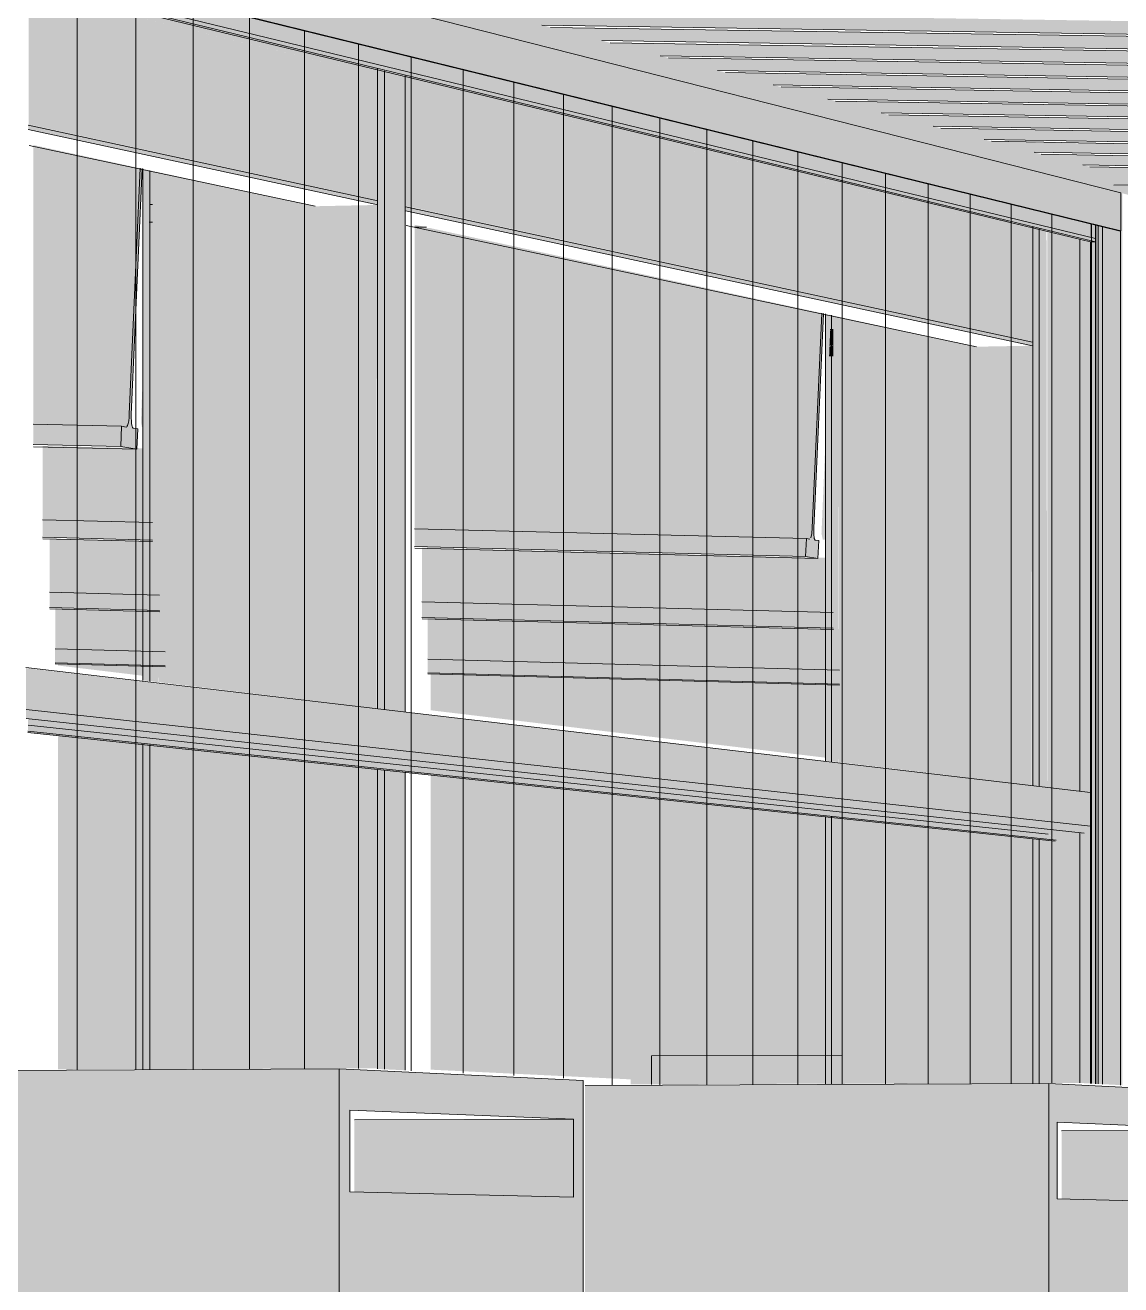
# Model space of a CAD drawing. Header units: inches. Extents: x 30681 to 92461, y -36095 to 66.
# Drawn here: x 30682.2731 to 30682.3242, y 60.0014 to 60.0601 of the extents above; entities that cross this region are included whole.
import ezdxf

# ---------------------------------------------------------------- set-up
doc = ezdxf.new("R2010")
doc.units = ezdxf.units.IN
doc.header["$MEASUREMENT"] = 0
for name, color, linetype, lineweight in [('A-CLNG', 13, 'Continuous', 13), ('A-DOOR-FRAM', 31, 'Continuous', 9), ('A-GLAZ-CURT', 52, 'Continuous', 9), ('A-GLAZ-CWMG', 51, 'Continuous', 9), ('A-WALL', 113, 'Continuous', 13), ('A-WALL-PATT', 111, 'Continuous', 13), ('E-ELEC-EQPM', 71, 'Continuous', 9), ('I-WALL', 2, 'Continuous', 13), ('L-SITE-WALL', 31, 'Continuous', 13), ('S-BEAM', 12, 'Continuous', 9), ('S-COLS', 52, 'Continuous', 9)]:
    doc.layers.add(name, color=color, linetype=linetype, lineweight=lineweight)

# ---------------------------------------------------------------- blocks, each defined once
blk = doc.blocks.new('FP_9-Entrance - Clinic')
at = {"layer": 'A-WALL-PATT', "lineweight": 9}
for p, q in [((30682.275502, 60.011394), (30682.275502, 60.062456)), ((30682.27824, 60.011408), (30682.27824, 60.061784)), ((30682.280919, 60.011421), (30682.280919, 60.061126)), ((30682.283542, 60.011434), (30682.283542, 60.060482)), ((30682.28611, 60.011446), (30682.28611, 60.059852)), ((30682.288625, 60.011459), (30682.288625, 60.059234)), ((30682.291089, 60.01135), (30682.291089, 60.05863)), ((30682.293503, 60.011235), (30682.293503, 60.058037)), ((30682.295869, 60.011122), (30682.295869, 60.057456)), ((30682.298188, 60.011012), (30682.298188, 60.056887)), ((30682.300461, 60.010686), (30682.300461, 60.056329)), ((30682.30269, 60.010696), (30682.30269, 60.055782)), ((30682.304876, 60.010706), (30682.304876, 60.055245)), ((30682.307021, 60.010716), (30682.307021, 60.054718)), ((30682.309125, 60.010725), (30682.309125, 60.054202)), ((30682.31119, 60.010735), (30682.31119, 60.053695)), ((30682.313216, 60.010744), (30682.313216, 60.053198)), ((30682.315205, 60.010753), (30682.315205, 60.052709)), ((30682.317158, 60.010762), (30682.317158, 60.05223)), ((30682.319076, 60.01077), (30682.319076, 60.051759)), ((30682.32096, 60.010779), (30682.32096, 60.051297)), ((30682.32281, 60.010751), (30682.32281, 60.050842))]:
    blk.add_line(p, q, dxfattribs=at)

msp = doc.modelspace()

# ---------------------------------------------------------------- hatches: boundary and pattern name
at = {"layer": 'A-CLNG'}
msp.add_hatch(color=256, dxfattribs=at).paths.add_polyline_path([(30682.383194, 60.037793), (30682.383194, 60.038193), (30682.381989, 60.038219), (30682.381823, 60.038262), (30682.381823, 60.039056), (30682.378477, 60.039127), (30682.378303, 60.039172), (30682.378303, 60.039708), (30682.376042, 60.039756), (30682.375862, 60.039822), (30682.375862, 60.040056), (30682.374795, 60.040078), (30682.374612, 60.040125), (30682.374612, 60.040383), (30682.373527, 60.040406), (30682.373342, 60.040454), (30682.373342, 60.040716), (30682.372239, 60.040739), (30682.37205, 60.040787), (30682.37205, 60.041371), (30682.369594, 60.041422), (30682.369402, 60.041472), (30682.369402, 60.042076), (30682.366865, 60.042127), (30682.366663, 60.042179), (30682.366663, 60.042465), (30682.365408, 60.042504), (30682.365259, 60.042542), (30682.365259, 60.042833), (30682.364039, 60.042857), (30682.36383, 60.042911), (30682.36383, 60.043208), (30682.362588, 60.043232), (30682.362376, 60.043294), (30682.362376, 60.043589), (30682.361113, 60.043613), (30682.360896, 60.043689), (30682.360896, 60.043977), (30682.35961, 60.044001), (30682.35939, 60.044091), (30682.35939, 60.044371), (30682.358081, 60.044397), (30682.357857, 60.044454), (30682.357857, 60.044773), (30682.356522, 60.044799), (30682.356296, 60.044858), (30682.356296, 60.045183), (30682.354939, 60.045208), (30682.354707, 60.045268), (30682.354707, 60.0456), (30682.353324, 60.045626), (30682.353088, 60.045687), (30682.353088, 60.046024), (30682.35168, 60.046051), (30682.351439, 60.046113), (30682.351439, 60.046457), (30682.350004, 60.046483), (30682.349759, 60.046547), (30682.349759, 60.046898), (30682.348297, 60.046925), (30682.348046, 60.046989), (30682.348046, 60.047347), (30682.346557, 60.047374), (30682.346302, 60.04744), (30682.346302, 60.047805), (30682.344783, 60.047832), (30682.344523, 60.0479), (30682.344523, 60.048272), (30682.342975, 60.0483), (30682.342709, 60.048368), (30682.342709, 60.048748), (30682.34113, 60.048776), (30682.34086, 60.048846), (30682.34086, 60.049234), (30682.33925, 60.049262), (30682.338974, 60.049333), (30682.338974, 60.04973), (30682.337331, 60.049758), (30682.337049, 60.049831), (30682.337049, 60.050235), (30682.335373, 60.050264), (30682.335086, 60.050338), (30682.335086, 60.050751), (30682.333375, 60.05078), (30682.333082, 60.050856), (30682.333082, 60.051278), (30682.331336, 60.051307), (30682.331036, 60.051384), (30682.331036, 60.051816), (30682.329254, 60.051845), (30682.328948, 60.051924), (30682.328948, 60.052365), (30682.327108, 60.052399), (30682.326815, 60.052475), (30682.326815, 60.052926), (30682.324956, 60.052955), (30682.324637, 60.053038), (30682.324637, 60.053499), (30682.322737, 60.053529), (30682.322411, 60.053613), (30682.322411, 60.054084), (30682.320469, 60.054115), (30682.320136, 60.054201), (30682.320136, 60.054683), (30682.318152, 60.054713), (30682.317811, 60.054801), (30682.317811, 60.055295), (30682.315782, 60.055326), (30682.315434, 60.055415), (30682.315434, 60.055921), (30682.313359, 60.055952), (30682.313003, 60.056044), (30682.313003, 60.056561), (30682.310877, 60.056593), (30682.310516, 60.056686), (30682.310516, 60.057216), (30682.308258, 60.05727), (30682.307972, 60.057344), (30682.307972, 60.057887), (30682.305749, 60.057918), (30682.305368, 60.058016), (30682.305368, 60.058573), (30682.303092, 60.058604), (30682.302702, 60.058705), (30682.302702, 60.059276), (30682.300372, 60.059307), (30682.299972, 60.059411), (30682.299972, 60.059996), (30682.297585, 60.060027), (30682.297175, 60.060146), (30682.297175, 60.060734), (30682.29473, 60.060765), (30682.29431, 60.060873), (30682.29431, 60.06149), (30682.291804, 60.061521), (30682.291373, 60.061632), (30682.291373, 60.062265), (30682.288804, 60.062296), (30682.288362, 60.06241), (30682.288362, 60.06306), (30682.285609, 60.063121), (30682.285274, 60.063208), (30682.285274, 60.063875), (30682.282571, 60.063906), (30682.282106, 60.064051), (30682.282106, 60.064712), (30682.279332, 60.064743), (30682.278856, 60.064866), (30682.278856, 60.065571), (30682.276008, 60.065602), (30682.275518, 60.065729), (30682.275518, 60.066454), (30682.272594, 60.066484), (30682.272091, 60.066614), (30682.272091, 60.06736), (30682.269087, 60.06739), (30682.26857, 60.067524), (30682.26857, 60.068292), (30682.265483, 60.068322), (30682.264951, 60.068459), (30682.264951, 60.069249), (30682.261981, 60.069277), (30682.261981, 60.069015), (30682.273103, 60.06615), (30682.273103, 60.065297), (30682.323858, 60.052394), (30682.323858, 60.052673), (30682.3253, 60.052705), (30682.328382, 60.051911), (30682.328382, 60.051267), (30682.368151, 60.04115), (30682.368151, 60.041351), (30682.369402, 60.041345), (30682.38239, 60.037999)], flags=0)
at = {"layer": 'A-DOOR-FRAM', "lineweight": 13}
msp.add_hatch(color=256, dxfattribs=at).paths.add_polyline_path([(30682.302291, 60.010715), (30682.311203, 60.010753), (30682.311203, 60.012082), (30682.302291, 60.01204), (30682.302291, 60.010804)], flags=0)
at = {"layer": 'A-GLAZ-CWMG'}
for points in [[(30682.324182, 60.05054), (30682.324182, 60.052305), (30682.27309, 60.065295), (30682.27309, 60.063092), (30682.321017, 60.051318)], [(30682.322804, 60.05023), (30682.322804, 60.050864), (30682.273116, 60.063067), (30682.273116, 60.062281), (30682.321539, 60.050537)], [(30682.322998, 60.050026), (30682.322998, 60.050182), (30682.273112, 60.062281), (30682.273112, 60.062088), (30682.321036, 60.050501)], [(30682.324515, 60.051443), (30682.325276, 60.051459), (30682.325276, 60.052703), (30682.323858, 60.052673), (30682.323858, 60.052392), (30682.324515, 60.052221), (30682.324515, 60.051674)], [(30682.324255, 60.010676), (30682.324255, 60.052287), (30682.324184, 60.052285), (30682.324171, 60.01068)], [(30682.323133, 60.010736), (30682.323133, 60.050784), (30682.323025, 60.05081), (30682.323025, 60.010741)], [(30682.324176, 60.01068), (30682.324176, 60.050541), (30682.324098, 60.050541), (30682.323133, 60.050784), (30682.323133, 60.010736)]]:
    msp.add_hatch(color=256, dxfattribs=at).paths.add_polyline_path(points, flags=0)
h = msp.add_hatch(color=256, dxfattribs=at)
h.paths.add_polyline_path([(30682.323133, 60.022989), (30682.324176, 60.022999), (30682.324176, 60.050541), (30682.324098, 60.050541), (30682.323133, 60.050784), (30682.323133, 60.02326)], flags=0)
h.paths.add_polyline_path([(30682.322768, 60.024322), (30682.322749, 60.050027), (30682.322275, 60.050144), (30682.322275, 60.024385), (30682.322733, 60.02433)], flags=0)
h = msp.add_hatch(color=256, dxfattribs=at)
h.paths.add_polyline_path([(30682.322998, 60.010742), (30682.322998, 60.050026), (30682.322762, 60.050022), (30682.322762, 60.010755)], flags=0)
h.paths.add_polyline_path([(30682.322998, 60.050182), (30682.322998, 60.050815), (30682.322804, 60.050864), (30682.322804, 60.05023)], flags=0)
h = msp.add_hatch(color=256, dxfattribs=at)
h.paths.add_polyline_path([(30682.324176, 60.01068), (30682.324176, 60.022999), (30682.323133, 60.022962), (30682.323133, 60.010736)], flags=0)
h.paths.add_polyline_path([(30682.322768, 60.010755), (30682.322768, 60.022673), (30682.322475, 60.022441), (30682.322275, 60.022463), (30682.322275, 60.010781), (30682.322595, 60.010764)], flags=0)
at = {"layer": 'E-ELEC-EQPM'}
for points in [[(30682.287732, 59.942833), (30682.287732, 60.011433), (30682.251959, 60.01127), (30682.251959, 59.94365)], [(30682.320819, 59.946224), (30682.320819, 60.010755), (30682.299196, 60.010664), (30682.299196, 59.946682), (30682.311005, 59.946432)], [(30682.29865, 60.005459), (30682.29865, 60.009098), (30682.288438, 60.009061), (30682.288438, 60.005708), (30682.293518, 60.005584)], [(30682.32971, 60.005149), (30682.32971, 60.008582), (30682.321419, 60.008554), (30682.321419, 60.005369), (30682.328597, 60.005179)]]:
    msp.add_hatch(color=256, dxfattribs=at).paths.add_polyline_path(points, flags=0)
h = msp.add_hatch(color=256, dxfattribs=at)
h.paths.add_polyline_path([(30682.287732, 59.942833), (30682.288228, 59.94295), (30682.288228, 59.946753), (30682.29865, 59.949049), (30682.29865, 59.94541), (30682.299102, 59.945517), (30682.299102, 60.010897), (30682.287732, 60.011433), (30682.287732, 59.947791)], flags=0)
h.paths.add_polyline_path([(30682.29865, 60.005459), (30682.288228, 60.005705), (30682.288228, 60.009508), (30682.29865, 60.009098)], flags=0)
h = msp.add_hatch(color=256, dxfattribs=at)
h.paths.add_polyline_path([(30682.320819, 59.946224), (30682.321222, 59.946327), (30682.321222, 59.949905), (30682.32971, 59.951943), (30682.32971, 59.94851), (30682.33008, 59.948605), (30682.33008, 60.010279), (30682.320819, 60.010755), (30682.320819, 59.947761)], flags=0)
h.paths.add_polyline_path([(30682.32971, 60.005149), (30682.321222, 60.005367), (30682.321222, 60.008945), (30682.32971, 60.008582)], flags=0)
at = {"layer": 'I-WALL'}
h = msp.add_hatch(color=256, dxfattribs=at)
h.paths.add_polyline_path([(30682.301323, 60.010711), (30682.302292, 60.010715), (30682.302292, 60.01204), (30682.311204, 60.012082), (30682.311204, 60.023257), (30682.291999, 60.025332), (30682.291999, 60.011401), (30682.301323, 60.010948), (30682.301323, 60.010773)], flags=0)
h.paths.add_polyline_path([(30682.274615, 60.011421), (30682.279747, 60.011445), (30682.279747, 60.026655), (30682.274615, 60.02721), (30682.274615, 60.011493)], flags=0)
h.paths.add_polyline_path([(30682.311204, 60.025861), (30682.311204, 60.029346), (30682.291999, 60.029872), (30682.291999, 60.028168), (30682.308, 60.026246)], flags=0)
h.paths.add_polyline_path([(30682.279747, 60.02964), (30682.279747, 60.030208), (30682.274615, 60.030348), (30682.274615, 60.030256), (30682.278238, 60.029821)], flags=0)
at = {"layer": 'L-SITE-WALL'}
h = msp.add_hatch(color=256, dxfattribs=at)
h.paths.add_polyline_path([(30682.320749, 60.01078), (30682.322326, 60.010786), (30682.322326, 60.022466), (30682.320821, 60.022632), (30682.320821, 60.022385), (30682.321171, 60.022114), (30682.321125, 60.022062), (30682.320749, 60.022103), (30682.320749, 60.010786)], flags=0)
h.paths.add_polyline_path([(30682.322326, 60.024388), (30682.322326, 60.050149), (30682.320749, 60.050539), (30682.320749, 60.024577), (30682.321551, 60.024481)], flags=0)
at = {"layer": 'S-BEAM'}
for points in [[(30682.345968, 60.059387), (30682.346202, 60.064577), (30682.344246, 60.064603), (30682.34404, 60.060028), (30682.297175, 60.060734), (30682.297175, 60.060133), (30682.344277, 60.059413)], [(30682.34822, 60.05866), (30682.348452, 60.063786), (30682.346544, 60.063812), (30682.34634, 60.059285), (30682.299972, 60.059996), (30682.299972, 60.059411), (30682.346815, 60.058681)], [(30682.350419, 60.05795), (30682.350647, 60.063014), (30682.348786, 60.06304), (30682.348584, 60.05856), (30682.302702, 60.059276), (30682.302702, 60.058705), (30682.348815, 60.057975)], [(30682.352564, 60.057257), (30682.35279, 60.062261), (30682.350974, 60.062286), (30682.350773, 60.057853), (30682.305368, 60.058573), (30682.305368, 60.058016), (30682.351002, 60.057282)], [(30682.354659, 60.056581), (30682.354883, 60.061525), (30682.353109, 60.061551), (30682.352911, 60.057162), (30682.307972, 60.057865), (30682.307972, 60.057344), (30682.353136, 60.056606)], [(30682.356705, 60.05592), (30682.356926, 60.060807), (30682.355194, 60.060832), (30682.354998, 60.056488), (30682.310516, 60.057216), (30682.310516, 60.056686), (30682.355221, 60.055945)], [(30682.358704, 60.055275), (30682.358922, 60.060105), (30682.35723, 60.06013), (30682.357036, 60.05583), (30682.313003, 60.056561), (30682.313003, 60.056044), (30682.357257, 60.055299)], [(30682.360657, 60.054645), (30682.360873, 60.059419), (30682.35922, 60.059445), (30682.359027, 60.055187), (30682.315434, 60.055921), (30682.315434, 60.055415), (30682.359245, 60.054669)], [(30682.362566, 60.054028), (30682.36278, 60.058749), (30682.361164, 60.058774), (30682.360973, 60.054558), (30682.317811, 60.05529), (30682.317811, 60.054801), (30682.361189, 60.054052)], [(30682.364432, 60.053426), (30682.364644, 60.058094), (30682.363064, 60.058119), (30682.362875, 60.053943), (30682.320136, 60.054659), (30682.320136, 60.054201), (30682.363089, 60.053449)], [(30682.366258, 60.052836), (30682.366467, 60.057453), (30682.364922, 60.057478), (30682.364735, 60.053343), (30682.322411, 60.054084), (30682.322411, 60.053613), (30682.364946, 60.05286)], [(30682.277938, 60.041985), (30682.278442, 60.053457), (30682.273464, 60.054538), (30682.273464, 60.042086), (30682.277887, 60.041986)], [(30682.278294, 60.040351), (30682.278336, 60.041295), (30682.27809, 60.041357), (30682.278046, 60.041526), (30682.278033, 60.041969), (30682.278536, 60.053437), (30682.278442, 60.053457), (30682.27791, 60.041677), (30682.277829, 60.0414), (30682.277799, 60.041384), (30682.27758, 60.041419), (30682.277538, 60.040472)], [(30682.310056, 60.035257), (30682.310092, 60.036083), (30682.309926, 60.03611), (30682.309887, 60.036189), (30682.309865, 60.036665), (30682.31031, 60.046683), (30682.310238, 60.046698), (30682.309769, 60.036408), (30682.309683, 60.03615), (30682.309516, 60.036177), (30682.309479, 60.03535)], [(30682.310773, 60.045201), (30682.310773, 60.045929), (30682.310631, 60.045932), (30682.310598, 60.045204), (30682.31073, 60.045202)], [(30682.310776, 60.044683), (30682.310775, 60.045174), (30682.310598, 60.045149), (30682.310578, 60.044688), (30682.310733, 60.044684)], [(30682.277799, 60.041384), (30682.277829, 60.0414), (30682.277886, 60.041552), (30682.277938, 60.041985), (30682.273464, 60.042086), (30682.273463, 60.041514), (30682.277702, 60.0414)], [(30682.277538, 60.040472), (30682.27758, 60.041419), (30682.27346, 60.041514), (30682.27346, 60.040567), (30682.277071, 60.040483)], [(30682.322766, 60.024226), (30682.322746, 60.024326), (30682.322727, 60.024331), (30682.273122, 60.030138), (30682.273121, 60.030032), (30682.322523, 60.024254)], [(30682.322766, 60.022754), (30682.322766, 60.024226), (30682.273121, 60.030032), (30682.273121, 60.028208), (30682.321044, 60.022943)], [(30682.322475, 60.022441), (30682.322768, 60.022673), (30682.322766, 60.022754), (30682.273121, 60.028208), (30682.273128, 60.02778), (30682.322139, 60.022478)], [(30682.320821, 60.022385), (30682.320821, 60.022632), (30682.273216, 60.027785), (30682.273216, 60.027481), (30682.31227, 60.0233)], [(30682.321171, 60.022114), (30682.320796, 60.022388), (30682.273216, 60.027481), (30682.27321, 60.027195), (30682.321124, 60.022119)], [(30682.321125, 60.022062), (30682.321171, 60.022114), (30682.27321, 60.027195), (30682.27321, 60.027125), (30682.320747, 60.022102)]]:
    msp.add_hatch(color=256, dxfattribs=at).paths.add_polyline_path(points, flags=0)
h = msp.add_hatch(color=256, dxfattribs=at)
h.paths.add_polyline_path([(30682.318837, 60.050761), (30682.318885, 60.050928), (30682.318933, 60.050988), (30682.290834, 60.057778), (30682.290836, 60.057495), (30682.316731, 60.051268)], flags=0)
h.paths.add_polyline_path([(30682.28817, 60.058136), (30682.288224, 60.058327), (30682.288279, 60.058396), (30682.273249, 60.062028), (30682.27325, 60.061724), (30682.285754, 60.058718)], flags=0)
h = msp.add_hatch(color=256, dxfattribs=at)
h.paths.add_polyline_path([(30682.318837, 60.045651), (30682.318837, 60.050761), (30682.290836, 60.057495), (30682.290836, 60.051707), (30682.317919, 60.045849)], flags=0)
h.paths.add_polyline_path([(30682.28817, 60.052283), (30682.28817, 60.058136), (30682.27325, 60.061724), (30682.27325, 60.05551), (30682.28785, 60.052353)], flags=0)
h = msp.add_hatch(color=256, dxfattribs=at)
h.paths.add_polyline_path([(30682.320092, 60.045172), (30682.320081, 60.045339), (30682.290815, 60.051663), (30682.290815, 60.051475), (30682.320081, 60.045175)], flags=0)
h.paths.add_polyline_path([(30682.289525, 60.051753), (30682.289525, 60.051942), (30682.273229, 60.055463), (30682.273229, 60.055261), (30682.286758, 60.052349)], flags=0)
h = msp.add_hatch(color=256, dxfattribs=at)
h.paths.add_polyline_path([(30682.318842, 60.045613), (30682.318837, 60.045651), (30682.290836, 60.051699), (30682.290836, 60.051666), (30682.31775, 60.045849)], flags=0)
h.paths.add_polyline_path([(30682.288176, 60.05224), (30682.28817, 60.052283), (30682.27325, 60.055505), (30682.27325, 60.055466), (30682.287657, 60.052352)], flags=0)
h = msp.add_hatch(color=256, dxfattribs=at)
h.paths.add_polyline_path([(30682.291805, 60.0507), (30682.291244, 60.050822), (30682.291244, 60.050711)], flags=0)
h.paths.add_polyline_path([(30682.279015, 60.050944), (30682.279015, 60.051763), (30682.278894, 60.051765), (30682.278858, 60.050947)], flags=0)
h = msp.add_hatch(color=256, dxfattribs=at)
h.paths.add_polyline_path([(30682.294794, 60.050052), (30682.291984, 60.050662), (30682.291246, 60.050676), (30682.291248, 60.050121)], flags=0)
h.paths.add_polyline_path([(30682.279019, 60.050357), (30682.279018, 60.05091), (30682.278857, 60.050881), (30682.278836, 60.05036)], flags=0)
h = msp.add_hatch(color=256, dxfattribs=at)
h.paths.add_polyline_path([(30682.309793, 60.036677), (30682.310238, 60.046698), (30682.294794, 60.050052), (30682.291248, 60.050121), (30682.291248, 60.037131), (30682.309749, 60.036678)], flags=0)
h.paths.add_polyline_path([(30682.279019, 60.037431), (30682.279019, 60.050357), (30682.278835, 60.050354), (30682.27848, 60.041592), (30682.278525, 60.041397), (30682.278552, 60.041371), (30682.278768, 60.041335), (30682.278726, 60.040389), (30682.273897, 60.040501), (30682.273897, 60.037557), (30682.277512, 60.037468)], flags=0)
h = msp.add_hatch(color=256, dxfattribs=at)
h.paths.add_polyline_path([(30682.310776, 60.033175), (30682.310776, 60.044683), (30682.310577, 60.044665), (30682.310223, 60.036413), (30682.310283, 60.036136), (30682.310447, 60.036109), (30682.31041, 60.035283), (30682.291591, 60.035754), (30682.291591, 60.033671), (30682.310725, 60.033176)], flags=0)
h.paths.add_polyline_path([(30682.279351, 60.033988), (30682.279351, 60.036061), (30682.274224, 60.036179), (30682.274224, 60.034121), (30682.277843, 60.034027)], flags=0)
h = msp.add_hatch(color=256, dxfattribs=at)
h.paths.add_polyline_path([(30682.309683, 60.03615), (30682.309729, 60.036215), (30682.309793, 60.036677), (30682.291248, 60.037131), (30682.291247, 60.036629), (30682.309519, 60.036178)], flags=0)
h.paths.add_polyline_path([(30682.279018, 60.036931), (30682.279019, 60.037431), (30682.273897, 60.037557), (30682.273896, 60.037058), (30682.277511, 60.036968)], flags=0)
h = msp.add_hatch(color=256, dxfattribs=at)
h.paths.add_polyline_path([(30682.309479, 60.03535), (30682.309516, 60.036177), (30682.291244, 60.036629), (30682.291244, 60.035806), (30682.308038, 60.035386)], flags=0)
h.paths.add_polyline_path([(30682.279015, 60.036112), (30682.279015, 60.036931), (30682.273893, 60.037058), (30682.273893, 60.036241), (30682.277509, 60.03615)], flags=0)
h = msp.add_hatch(color=256, dxfattribs=at)
h.paths.add_polyline_path([(30682.310773, 60.031997), (30682.310773, 60.032726), (30682.291588, 60.033226), (30682.291588, 60.032502), (30682.308396, 60.032059)], flags=0)
h.paths.add_polyline_path([(30682.279349, 60.032825), (30682.279349, 60.033545), (30682.274222, 60.033678), (30682.274222, 60.03296), (30682.277841, 60.032865)], flags=0)
h = msp.add_hatch(color=256, dxfattribs=at)
h.paths.add_polyline_path([(30682.310775, 60.032726), (30682.310776, 60.033175), (30682.291591, 60.033671), (30682.29159, 60.033226), (30682.308814, 60.032777)], flags=0)
h.paths.add_polyline_path([(30682.27935, 60.033545), (30682.279351, 60.033988), (30682.274224, 60.034121), (30682.274224, 60.033678), (30682.277843, 60.033584)], flags=0)
h = msp.add_hatch(color=256, dxfattribs=at)
h.paths.add_polyline_path([(30682.311058, 60.030439), (30682.311058, 60.031955), (30682.29186, 60.032461), (30682.29186, 60.030957), (30682.30868, 60.030503)], flags=0)
h.paths.add_polyline_path([(30682.279612, 60.031287), (30682.279612, 60.032784), (30682.274482, 60.032919), (30682.274482, 60.031425), (30682.278127, 60.031327)], flags=0)
h = msp.add_hatch(color=256, dxfattribs=at)
h.paths.add_polyline_path([(30682.311057, 60.030036), (30682.311058, 60.030439), (30682.29186, 60.030957), (30682.291859, 60.030556), (30682.308679, 60.0301)], flags=0)
h.paths.add_polyline_path([(30682.279611, 60.030889), (30682.279612, 60.031287), (30682.274482, 60.031425), (30682.274481, 60.031028), (30682.278103, 60.03093)], flags=0)
h = msp.add_hatch(color=256, dxfattribs=at)
h.paths.add_polyline_path([(30682.311056, 60.029385), (30682.311056, 60.030036), (30682.291858, 60.030556), (30682.291858, 60.029911), (30682.308677, 60.02945)], flags=0)
h.paths.add_polyline_path([(30682.27961, 60.030246), (30682.27961, 60.030888), (30682.27448, 60.031028), (30682.27448, 60.030387), (30682.278101, 60.030288)], flags=0)
at = {"layer": 'S-COLS'}
h = msp.add_hatch(color=256, dxfattribs=at)
h.paths.add_polyline_path([(30682.279885, 60.011421), (30682.289473, 60.011463), (30682.289473, 60.02541), (30682.279885, 60.026446), (30682.279885, 60.011463)], flags=0)
h.paths.add_polyline_path([(30682.289473, 60.028255), (30682.289473, 60.051743), (30682.286607, 60.051683), (30682.279885, 60.053144), (30682.279885, 60.029407), (30682.285789, 60.028697)], flags=0)
h.paths.add_polyline_path([(30682.289473, 60.051954), (30682.289473, 60.058101), (30682.288279, 60.058396), (30682.28817, 60.05826), (30682.28817, 60.052242)], flags=0)
h = msp.add_hatch(color=256, dxfattribs=at)
h.paths.add_polyline_path([(30682.289526, 60.011433), (30682.289507, 60.025406), (30682.289473, 60.02541), (30682.289473, 60.011436), (30682.289522, 60.011434)], flags=0)
h.paths.add_polyline_path([(30682.289526, 60.028248), (30682.289526, 60.051744), (30682.289473, 60.051743), (30682.289504, 60.028251)], flags=0)
h.paths.add_polyline_path([(30682.289526, 60.051942), (30682.289526, 60.058087), (30682.289473, 60.058101), (30682.28948, 60.051952)], flags=0)
h = msp.add_hatch(color=256, dxfattribs=at)
h.paths.add_polyline_path([(30682.289841, 60.011418), (30682.289841, 60.025369), (30682.289519, 60.025404), (30682.289519, 60.011433)], flags=0)
h.paths.add_polyline_path([(30682.289841, 60.028209), (30682.289841, 60.058007), (30682.289519, 60.058087), (30682.289519, 60.028248)], flags=0)
h = msp.add_hatch(color=256, dxfattribs=at)
h.paths.add_polyline_path([(30682.290803, 60.011372), (30682.290803, 60.025267), (30682.289841, 60.025369), (30682.289841, 60.011418)], flags=0)
h.paths.add_polyline_path([(30682.290803, 60.028096), (30682.290803, 60.057774), (30682.289841, 60.058007), (30682.289841, 60.028209), (30682.290143, 60.028173)], flags=0)
h = msp.add_hatch(color=256, dxfattribs=at)
h.paths.add_polyline_path([(30682.278574, 60.011415), (30682.278893, 60.011417), (30682.278893, 60.026552), (30682.278574, 60.026587), (30682.278574, 60.011463)], flags=0)
h.paths.add_polyline_path([(30682.278893, 60.029525), (30682.278893, 60.053357), (30682.278574, 60.053426), (30682.278574, 60.029563)], flags=0)
h = msp.add_hatch(color=256, dxfattribs=at)
h.paths.add_polyline_path([(30682.278893, 60.011417), (30682.279291, 60.011419), (30682.279291, 60.02651), (30682.278893, 60.026552), (30682.278893, 60.011463)], flags=0)
h.paths.add_polyline_path([(30682.279291, 60.029478), (30682.279291, 60.053272), (30682.278893, 60.053357), (30682.278893, 60.029525)], flags=0)
h = msp.add_hatch(color=256, dxfattribs=at)
h.paths.add_polyline_path([(30682.279291, 60.011419), (30682.279885, 60.011421), (30682.279885, 60.026446), (30682.279291, 60.02651), (30682.279291, 60.011463)], flags=0)
h.paths.add_polyline_path([(30682.279885, 60.029407), (30682.279885, 60.053144), (30682.279291, 60.053272), (30682.279304, 60.029477), (30682.279805, 60.029417)], flags=0)
h = msp.add_hatch(color=256, dxfattribs=at)
h.paths.add_polyline_path([(30682.311511, 60.010741), (30682.319988, 60.010786), (30682.319988, 60.022185), (30682.311511, 60.023101), (30682.311511, 60.010787)], flags=0)
h.paths.add_polyline_path([(30682.319988, 60.024669), (30682.319988, 60.045176), (30682.317455, 60.04513), (30682.311511, 60.046421), (30682.311511, 60.025687), (30682.317455, 60.024973)], flags=0)
h.paths.add_polyline_path([(30682.319988, 60.04536), (30682.319988, 60.050727), (30682.318903, 60.05097), (30682.318885, 60.050928), (30682.318837, 60.05082), (30682.318837, 60.045614)], flags=0)
h = msp.add_hatch(color=256, dxfattribs=at)
h.paths.add_polyline_path([(30682.319988, 60.010777), (30682.320091, 60.010786), (30682.320091, 60.022174), (30682.319988, 60.022185), (30682.319988, 60.010786)], flags=0)
h.paths.add_polyline_path([(30682.320091, 60.024656), (30682.320067, 60.045178), (30682.319988, 60.045176), (30682.320016, 60.024665)], flags=0)
h.paths.add_polyline_path([(30682.320091, 60.045337), (30682.320091, 60.050701), (30682.319988, 60.050727), (30682.319994, 60.045359)], flags=0)
h = msp.add_hatch(color=256, dxfattribs=at)
h.paths.add_polyline_path([(30682.320086, 60.010777), (30682.32037, 60.010786), (30682.32037, 60.022143), (30682.320086, 60.022174), (30682.320086, 60.010786)], flags=0)
h.paths.add_polyline_path([(30682.32037, 60.024622), (30682.32037, 60.05063), (30682.320086, 60.050701), (30682.320086, 60.024656)], flags=0)
h = msp.add_hatch(color=256, dxfattribs=at)
h.paths.add_polyline_path([(30682.32037, 60.010778), (30682.320749, 60.010786), (30682.320749, 60.022103), (30682.32037, 60.022143), (30682.32037, 60.010786)], flags=0)
h.paths.add_polyline_path([(30682.320749, 60.024577), (30682.320717, 60.050547), (30682.32037, 60.05063), (30682.32037, 60.024622)], flags=0)
h = msp.add_hatch(color=256, dxfattribs=at)
h.paths.add_polyline_path([(30682.310411, 60.010736), (30682.310693, 60.010737), (30682.310693, 60.023189), (30682.310411, 60.023219), (30682.310411, 60.010786)], flags=0)
h.paths.add_polyline_path([(30682.310693, 60.025785), (30682.310693, 60.046598), (30682.310411, 60.046659), (30682.310411, 60.025819)], flags=0)
h = msp.add_hatch(color=256, dxfattribs=at)
h.paths.add_polyline_path([(30682.310693, 60.010737), (30682.310996, 60.010738), (30682.310996, 60.023157), (30682.310693, 60.023189), (30682.310693, 60.010786)], flags=0)
h.paths.add_polyline_path([(30682.310996, 60.025749), (30682.310996, 60.046533), (30682.310693, 60.046598), (30682.310693, 60.025785)], flags=0)
h = msp.add_hatch(color=256, dxfattribs=at)
h.paths.add_polyline_path([(30682.310996, 60.010738), (30682.311511, 60.010741), (30682.311511, 60.023101), (30682.310996, 60.023157), (30682.310996, 60.010787)], flags=0)
h.paths.add_polyline_path([(30682.311511, 60.025687), (30682.311511, 60.046421), (30682.310996, 60.046533), (30682.311007, 60.025748), (30682.31144, 60.025696)], flags=0)

# ---------------------------------------------------------------- linework, layer by layer
at = {"layer": 'A-DOOR-FRAM'}
for p, q in [((30682.311203, 60.012082), (30682.302291, 60.01204)), ((30682.302291, 60.01204), (30682.302291, 60.010715))]:
    msp.add_line(p, q, dxfattribs=at)
at = {"layer": 'A-GLAZ-CWMG'}
for p, q in [((30682.324182, 60.052305), (30682.27309, 60.065295)), ((30682.324182, 60.05054), (30682.27309, 60.063092)), ((30682.324099, 60.050539), (30682.273092, 60.063064)), ((30682.322998, 60.050182), (30682.273112, 60.062281)), ((30682.322998, 60.050026), (30682.273112, 60.062088)), ((30682.322762, 60.050022), (30682.273117, 60.06201)), ((30682.325276, 60.052703), (30682.323858, 60.052673)), ((30682.324182, 60.052305), (30682.324182, 60.05054)), ((30682.322804, 60.050864), (30682.322804, 60.05023)), ((30682.322998, 60.010742), (30682.322998, 60.050815)), ((30682.323022, 60.010741), (30682.323022, 60.05081)), ((30682.323133, 60.010736), (30682.323133, 60.050784)), ((30682.322275, 60.024378), (30682.322275, 60.050144)), ((30682.322998, 60.050182), (30682.322998, 60.050026)), ((30682.324182, 60.05054), (30682.324099, 60.050539)), ((30682.324171, 60.01068), (30682.324171, 60.050544)), ((30682.322998, 60.050026), (30682.322762, 60.050022)), ((30682.322762, 60.010755), (30682.322762, 60.050022)), ((30682.322275, 60.010781), (30682.322275, 60.022463))]:
    msp.add_line(p, q, dxfattribs=at)
at = {"layer": 'A-WALL'}
msp.add_line((30682.323327, 60.050735), (30682.323327, 60.010725), dxfattribs=at)
at = {"layer": 'E-ELEC-EQPM'}
for p, q in [((30682.251959, 60.01127), (30682.287732, 60.011433)), ((30682.299102, 60.010897), (30682.287732, 60.011433)), ((30682.287732, 60.011433), (30682.287732, 59.942833)), ((30682.299102, 59.945517), (30682.299102, 60.010897)), ((30682.299196, 60.010664), (30682.320819, 60.010755)), ((30682.33008, 60.010279), (30682.320819, 60.010755)), ((30682.320819, 60.010755), (30682.320819, 59.946224)), ((30682.288228, 60.005705), (30682.288228, 60.009508)), ((30682.288228, 60.009508), (30682.29865, 60.009098)), ((30682.29865, 60.009098), (30682.288438, 60.009061)), ((30682.29865, 60.009098), (30682.29865, 60.005459)), ((30682.321222, 60.005367), (30682.321222, 60.008945)), ((30682.321222, 60.008945), (30682.32971, 60.008582)), ((30682.32971, 60.008582), (30682.321419, 60.008554)), ((30682.29865, 60.005459), (30682.288228, 60.005705)), ((30682.32971, 60.005149), (30682.321222, 60.005367))]:
    msp.add_line(p, q, dxfattribs=at)
at = {"layer": 'S-BEAM'}
for p, q in [((30682.345968, 60.059387), (30682.297175, 60.060133)), ((30682.346298, 60.05928), (30682.297585, 60.060027)), ((30682.34822, 60.05866), (30682.299972, 60.059411)), ((30682.348543, 60.058556), (30682.300372, 60.059307)), ((30682.350419, 60.05795), (30682.302702, 60.058705)), ((30682.350733, 60.057848), (30682.303092, 60.058604)), ((30682.352564, 60.057257), (30682.305368, 60.058016)), ((30682.352871, 60.057158), (30682.305749, 60.057918)), ((30682.354659, 60.056581), (30682.307972, 60.057344)), ((30682.354959, 60.056484), (30682.308345, 60.057247)), ((30682.356705, 60.05592), (30682.310516, 60.056686)), ((30682.356998, 60.055826), (30682.310881, 60.056592)), ((30682.358704, 60.055275), (30682.313003, 60.056044)), ((30682.35899, 60.055183), (30682.313359, 60.055952)), ((30682.273229, 60.055463), (30682.289525, 60.051942)), ((30682.360657, 60.054645), (30682.315434, 60.055415)), ((30682.289525, 60.051753), (30682.273229, 60.055261)), ((30682.360936, 60.054554), (30682.315782, 60.055326)), ((30682.362566, 60.054028), (30682.317811, 60.054801)), ((30682.286607, 60.051683), (30682.273274, 60.054515)), ((30682.362839, 60.05394), (30682.318152, 60.054713)), ((30682.364432, 60.053426), (30682.320136, 60.054201)), ((30682.3647, 60.053339), (30682.320469, 60.054115)), ((30682.366258, 60.052836), (30682.322411, 60.053613)), ((30682.278442, 60.053457), (30682.277938, 60.041985)), ((30682.278033, 60.041969), (30682.278536, 60.053437)), ((30682.366519, 60.052752), (30682.322737, 60.053529)), ((30682.279015, 60.051763), (30682.278894, 60.051765)), ((30682.290815, 60.051663), (30682.32007, 60.045342)), ((30682.32007, 60.045177), (30682.290815, 60.051475)), ((30682.279015, 60.050944), (30682.278858, 60.050947)), ((30682.317455, 60.04513), (30682.290859, 60.05078)), ((30682.291805, 60.0507), (30682.291244, 60.050711)), ((30682.310238, 60.046698), (30682.309793, 60.036677)), ((30682.309865, 60.036665), (30682.31031, 60.046683)), ((30682.310773, 60.045929), (30682.310631, 60.045932)), ((30682.310773, 60.045201), (30682.310598, 60.045204)), ((30682.27803, 60.041808), (30682.278033, 60.041969)), ((30682.27346, 60.041514), (30682.27758, 60.041419)), ((30682.27758, 60.041419), (30682.277538, 60.040472)), ((30682.277799, 60.041384), (30682.27758, 60.041419)), ((30682.277802, 60.041383), (30682.277799, 60.041384)), ((30682.278336, 60.041295), (30682.278118, 60.041331)), ((30682.278294, 60.040351), (30682.278336, 60.041295)), ((30682.277538, 60.040472), (30682.27346, 60.040567)), ((30682.278294, 60.040351), (30682.27347, 60.040463)), ((30682.277538, 60.040472), (30682.278294, 60.040351)), ((30682.273893, 60.037058), (30682.279015, 60.036931)), ((30682.291244, 60.036629), (30682.309516, 60.036177)), ((30682.279015, 60.036112), (30682.273893, 60.036241)), ((30682.279023, 60.036035), (30682.273901, 60.036163)), ((30682.309516, 60.036177), (30682.309479, 60.03535)), ((30682.309683, 60.03615), (30682.309516, 60.036177)), ((30682.310092, 60.036083), (30682.309926, 60.03611)), ((30682.310056, 60.035257), (30682.310092, 60.036083)), ((30682.309479, 60.03535), (30682.291244, 60.035806)), ((30682.310056, 60.035257), (30682.291252, 60.035728)), ((30682.309479, 60.03535), (30682.310056, 60.035257)), ((30682.274222, 60.033678), (30682.279349, 60.033545)), ((30682.291588, 60.033226), (30682.310773, 60.032726)), ((30682.279349, 60.032825), (30682.274222, 60.03296)), ((30682.279355, 60.032765), (30682.274228, 60.0329)), ((30682.310773, 60.031997), (30682.291588, 60.032502)), ((30682.310779, 60.031936), (30682.291594, 60.032442)), ((30682.27448, 60.031028), (30682.27961, 60.030888)), ((30682.273118, 60.030157), (30682.322763, 60.024327)), ((30682.27961, 60.030246), (30682.27448, 60.030387)), ((30682.279615, 60.030199), (30682.274484, 60.030339)), ((30682.291858, 60.030556), (30682.311056, 60.030036)), ((30682.311056, 60.029385), (30682.291858, 60.029911)), ((30682.311061, 60.029337), (30682.291863, 60.029863)), ((30682.273121, 60.028208), (30682.322766, 60.022754)), ((30682.273128, 60.02778), (30682.322475, 60.022441)), ((30682.27321, 60.027195), (30682.321171, 60.022114)), ((30682.273216, 60.027481), (30682.320796, 60.022388)), ((30682.27321, 60.027125), (30682.321125, 60.022062))]:
    msp.add_line(p, q, dxfattribs=at)
for points in [[(30682.277938, 60.041985, 0), (30682.277927, 60.041825, 0), (30682.27791, 60.041677, 0), (30682.277886, 60.041552, 0), (30682.277859, 60.041457, 0), (30682.277829, 60.0414, 0)], [(30682.278118, 60.041331, 0), (30682.27809, 60.041357, 0), (30682.278065, 60.041423, 0), (30682.278046, 60.041526, 0), (30682.278034, 60.041657, 0), (30682.27803, 60.041808, 0)], [(30682.309793, 60.036677, 0), (30682.309769, 60.036408, 0), (30682.309729, 60.036215, 0)], [(30682.309926, 60.03611, 0), (30682.309887, 60.036189, 0), (30682.309864, 60.036393, 0), (30682.309865, 60.036665, 0)]]:
    msp.add_polyline3d(points, dxfattribs=at)
at = {"layer": 'S-COLS'}
for p, q in [((30682.289519, 60.058087), (30682.289519, 60.028246)), ((30682.289841, 60.028207), (30682.289841, 60.058007)), ((30682.290803, 60.057774), (30682.290803, 60.028094)), ((30682.278574, 60.053426), (30682.278574, 60.029561)), ((30682.278893, 60.053357), (30682.278893, 60.029523)), ((30682.320086, 60.050701), (30682.320086, 60.024648)), ((30682.32037, 60.024614), (30682.32037, 60.05063)), ((30682.310411, 60.046659), (30682.310411, 60.025811)), ((30682.310693, 60.046598), (30682.310693, 60.025777)), ((30682.278574, 60.026587), (30682.278574, 60.011415)), ((30682.278893, 60.026552), (30682.278893, 60.011417)), ((30682.289519, 60.025404), (30682.289519, 60.011433)), ((30682.289841, 60.011418), (30682.289841, 60.025369)), ((30682.290803, 60.025267), (30682.290803, 60.011372)), ((30682.310411, 60.023219), (30682.310411, 60.010736)), ((30682.310693, 60.023189), (30682.310693, 60.010737)), ((30682.320086, 60.022174), (30682.320086, 60.010777)), ((30682.32037, 60.010778), (30682.32037, 60.022143))]:
    msp.add_line(p, q, dxfattribs=at)

# ---------------------------------------------------------------- block references
at = {"layer": 'A-GLAZ-CURT'}
msp.add_blockref('FP_9-Entrance - Clinic', (0, 0), dxfattribs=at)

doc.saveas('drawing.dxf')
